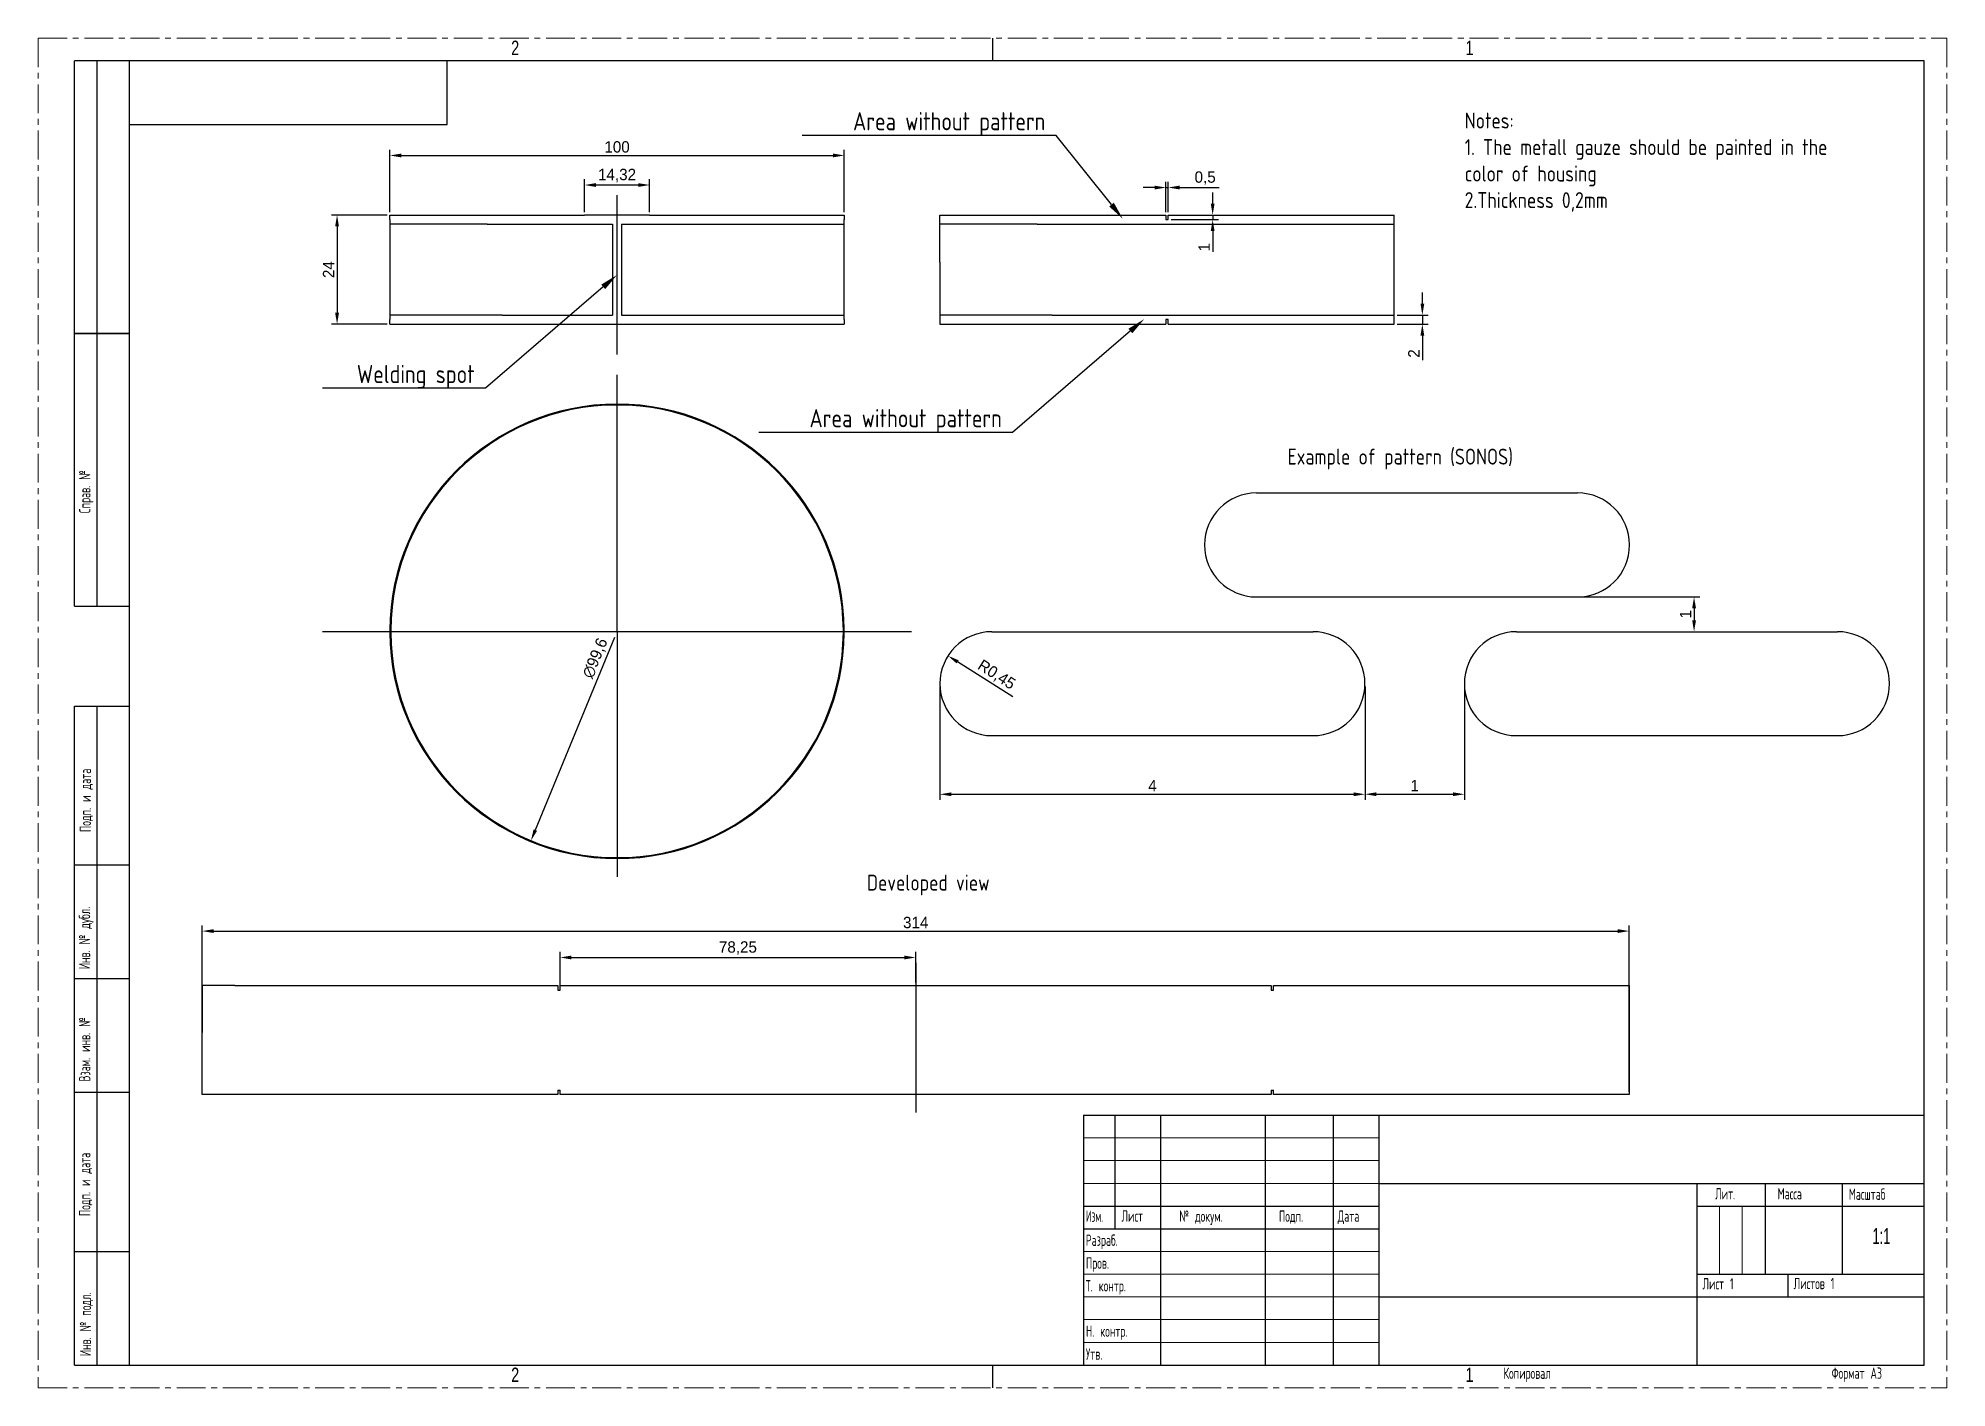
# Model space of a CAD drawing. Header units: millimetres. Extents: x 0 to 420, y 0 to 297.
import ezdxf
from ezdxf import colors
from ezdxf.entities.mleader import LeaderData, LeaderLine
from ezdxf.math import Vec2, Vec3

# ---------------------------------------------------------------- set-up
doc = ezdxf.new("R2010")
doc.units = ezdxf.units.MM
doc.header["$PDSIZE"] = -1
doc.linetypes.add('CENTER', pattern=[10.16, 6.35, -1.27, 1.27, -1.27])
doc.layers.add('ОСЕВЫЕ', color=7, linetype='CENTER')
doc.styles.add('SLDTEXTSTYLE0', font='TXT', dxfattribs={"width": 0.605})
doc.styles.add('SLDTEXTSTYLE1', font='TXT', dxfattribs={"width": 0.605, "bigfont": 'bigfont'})
doc.styles.add('SLDTEXTSTYLE2', font='TXT', dxfattribs={"width": 0.55152, "bigfont": 'bigfont'})
doc.styles.add('SLDTEXTSTYLE3', font='TXT', dxfattribs={"width": 0.75})
doc.dimstyles.new('Копия ISO-25', dxfattribs={"dimtxt": 2.5, "dimasz": 2.5, "dimexe": 1.25, "dimexo": 0.625, "dimtad": 1, "dimtxsty": 'Standard', "dimcen": 2.5, "dimadec": 0, "dimazin": 0, "dimtfac": 1, "dimtmove": 0, "dimatfit": 3, "dimfxl": 1, "dimarcsym": 0})

# ---------------------------------------------------------------- blocks, each defined once
blk = doc.blocks.new('*D1')
at = {"color": 0, "lineweight": -2, "transparency": 16777216}
for p, q in [((77.38, 258.69), (77.38, 272.44)), ((79.88, 271.19), (174.88, 271.19)), ((177.38, 258.69), (177.38, 272.44))]:
    blk.add_line(p, q, dxfattribs=at)
at = {"color": 0, "transparency": 16777216}
for points in [[(79.88, 271.61), (79.88, 270.77), (77.38, 271.19)], [(174.88, 271.61), (174.88, 270.77), (177.38, 271.19)]]:
    blk.add_solid(points, dxfattribs=at)
at = {"layer": 'Defpoints', "color": 0, "transparency": 16777216}
for p in [(177.38, 271.19), (77.38, 258.07), (177.38, 258.07)]:
    blk.add_point(p, dxfattribs=at)
at = {"color": 0, "transparency": 16777216, "insert": (127.38, 273.06), "char_height": 2.5, "attachment_point": 5}
blk.add_mtext('100', dxfattribs=at)
blk = doc.blocks.new('*D2')
at = {"color": 0, "lineweight": -2, "transparency": 16777216}
for p, q in [((76.76, 258.07), (64.52, 258.07)), ((65.77, 255.57), (65.77, 236.57)), ((76.76, 234.07), (64.52, 234.07))]:
    blk.add_line(p, q, dxfattribs=at)
at = {"color": 0, "transparency": 16777216}
for points in [[(65.35, 255.57), (66.19, 255.57), (65.77, 258.07)], [(65.35, 236.57), (66.19, 236.57), (65.77, 234.07)]]:
    blk.add_solid(points, dxfattribs=at)
at = {"layer": 'Defpoints', "color": 0, "transparency": 16777216}
for p in [(77.38, 258.07), (65.77, 234.07), (77.38, 234.07)]:
    blk.add_point(p, dxfattribs=at)
at = {"color": 0, "transparency": 16777216, "insert": (63.9, 246.07), "char_height": 2.5, "attachment_point": 5, "rotation": 90}
blk.add_mtext('24', dxfattribs=at)
blk = doc.blocks.new('*D3')
at = {"color": 0, "lineweight": -2, "transparency": 16777216}
blk.add_line((126.83, 165.12), (109.39, 122.72), dxfattribs=at)
blk.add_arc((127.38, 166.47), 49.8, 180.4314, 249.0845, dxfattribs=at)
at = {"color": 0, "transparency": 16777216}
blk.add_solid([(109.01, 122.88), (109.78, 122.57), (108.44, 120.41)], dxfattribs=at)
at = {"layer": 'Defpoints', "color": 0, "transparency": 16777216}
for p in [(146.32, 212.53), (108.44, 120.41)]:
    blk.add_point(p, dxfattribs=at)
at = {"color": 0, "transparency": 16777216, "insert": (122.68, 160.52), "char_height": 2.5, "attachment_point": 5, "rotation": 67.6463}
blk.add_mtext('∅99,6', dxfattribs=at)
blk = doc.blocks.new('*D6')
at = {"color": 0, "lineweight": -2, "transparency": 16777216}
for p, q in [((248.16, 258.69), (248.16, 265.38)), ((248.66, 258.69), (248.66, 265.38)), ((245.66, 264.13), (243.16, 264.13)), ((248.16, 264.13), (248.66, 264.13)), ((251.16, 264.13), (259.91, 264.13))]:
    blk.add_line(p, q, dxfattribs=at)
at = {"color": 0, "transparency": 16777216}
for points in [[(245.66, 264.55), (245.66, 263.71), (248.16, 264.13)], [(251.16, 264.55), (251.16, 263.71), (248.66, 264.13)]]:
    blk.add_solid(points, dxfattribs=at)
at = {"layer": 'Defpoints', "color": 0, "transparency": 16777216}
for p in [(248.66, 264.13), (248.16, 258.07), (248.66, 258.07)]:
    blk.add_point(p, dxfattribs=at)
at = {"color": 0, "transparency": 16777216, "insert": (256.79, 266.21), "char_height": 2.5, "attachment_point": 5}
blk.add_mtext('0,5', dxfattribs=at)
blk = doc.blocks.new('*D7')
at = {"color": 0, "lineweight": -2, "transparency": 16777216}
for p, q in [((258.45, 260.57), (258.45, 263.07)), ((249.29, 258.07), (259.7, 258.07)), ((249.29, 257.07), (259.7, 257.07)), ((258.45, 258.07), (258.45, 257.07)), ((258.45, 254.57), (258.45, 249.98))]:
    blk.add_line(p, q, dxfattribs=at)
at = {"color": 0, "transparency": 16777216}
for points in [[(258.03, 260.57), (258.86, 260.57), (258.45, 258.07)], [(258.03, 254.57), (258.86, 254.57), (258.45, 257.07)]]:
    blk.add_solid(points, dxfattribs=at)
at = {"layer": 'Defpoints', "color": 0, "transparency": 16777216}
for p in [(248.66, 258.07), (248.66, 257.07), (258.45, 257.07)]:
    blk.add_point(p, dxfattribs=at)
at = {"color": 0, "transparency": 16777216, "insert": (256.57, 251.02), "char_height": 2.5, "attachment_point": 5, "rotation": 90}
blk.add_mtext('1', dxfattribs=at)
blk = doc.blocks.new('*D8')
at = {"color": 0, "lineweight": -2, "transparency": 16777216}
for p, q in [((304.59, 238.57), (304.59, 241.07)), ((299.04, 236.07), (305.84, 236.07)), ((304.59, 236.07), (304.59, 234.07)), ((299.04, 234.07), (305.84, 234.07)), ((304.59, 231.57), (304.59, 226.15))]:
    blk.add_line(p, q, dxfattribs=at)
at = {"color": 0, "transparency": 16777216}
for points in [[(304.18, 238.57), (305.01, 238.57), (304.59, 236.07)], [(304.18, 231.57), (305.01, 231.57), (304.59, 234.07)]]:
    blk.add_solid(points, dxfattribs=at)
at = {"layer": 'Defpoints', "color": 0, "transparency": 16777216}
for p in [(298.41, 236.07), (298.41, 234.07), (304.59, 234.07)]:
    blk.add_point(p, dxfattribs=at)
at = {"color": 0, "transparency": 16777216, "insert": (302.72, 227.61), "char_height": 2.5, "attachment_point": 5, "rotation": 90}
blk.add_mtext('2', dxfattribs=at)
blk = doc.blocks.new('*D9')
at = {"color": 0, "lineweight": -2, "transparency": 16777216}
for p, q in [((36.1, 65.16), (36.1, 101.76)), ((350.1, 65.16), (350.1, 101.76)), ((38.6, 100.51), (347.6, 100.51))]:
    blk.add_line(p, q, dxfattribs=at)
at = {"color": 0, "transparency": 16777216}
for points in [[(38.6, 100.93), (38.6, 100.09), (36.1, 100.51)], [(347.6, 100.93), (347.6, 100.09), (350.1, 100.51)]]:
    blk.add_solid(points, dxfattribs=at)
at = {"layer": 'Defpoints', "color": 0, "transparency": 16777216}
for p in [(350.1, 100.51), (36.1, 64.53), (350.1, 64.53)]:
    blk.add_point(p, dxfattribs=at)
at = {"color": 0, "transparency": 16777216, "insert": (193.1, 102.38), "char_height": 2.5, "attachment_point": 5}
blk.add_mtext('314', dxfattribs=at)
blk = doc.blocks.new('*D10')
at = {"color": 0, "lineweight": -2, "transparency": 16777216}
for p, q in [((120.22, 258.69), (120.22, 265.94)), ((122.72, 264.69), (132.04, 264.69)), ((134.54, 258.69), (134.54, 265.94))]:
    blk.add_line(p, q, dxfattribs=at)
at = {"color": 0, "transparency": 16777216}
for points in [[(122.72, 265.1), (122.72, 264.27), (120.22, 264.69)], [(132.04, 265.1), (132.04, 264.27), (134.54, 264.69)]]:
    blk.add_solid(points, dxfattribs=at)
at = {"layer": 'Defpoints', "color": 0, "transparency": 16777216}
for p in [(134.54, 264.69), (120.22, 258.07), (134.54, 258.07)]:
    blk.add_point(p, dxfattribs=at)
at = {"color": 0, "transparency": 16777216, "insert": (127.38, 266.77), "char_height": 2.5, "attachment_point": 5}
blk.add_mtext('14,32', dxfattribs=at)
blk = doc.blocks.new('*D11')
at = {"color": 0, "lineweight": -2, "transparency": 16777216}
for p, q in [((114.85, 88.16), (114.85, 95.95)), ((117.35, 94.7), (190.6, 94.7)), ((193.1, 89.16), (193.1, 95.95))]:
    blk.add_line(p, q, dxfattribs=at)
at = {"color": 0, "transparency": 16777216}
for points in [[(117.35, 95.11), (117.35, 94.28), (114.85, 94.7)], [(190.6, 95.11), (190.6, 94.28), (193.1, 94.7)]]:
    blk.add_solid(points, dxfattribs=at)
at = {"layer": 'Defpoints', "color": 0, "transparency": 16777216}
for p in [(193.1, 94.7), (193.1, 88.53), (114.85, 87.53)]:
    blk.add_point(p, dxfattribs=at)
at = {"color": 0, "transparency": 16777216, "insert": (153.98, 96.78), "char_height": 2.5, "attachment_point": 5}
blk.add_mtext('78,25', dxfattribs=at)
blk = doc.blocks.new('*D13')
at = {"color": 0, "lineweight": -2, "transparency": 16777216}
blk.add_line((214.46, 152.04), (202.32, 159.75), dxfattribs=at)
at = {"color": 0, "transparency": 16777216}
blk.add_solid([(202.55, 160.1), (202.1, 159.4), (200.21, 161.09)], dxfattribs=at)
at = {"layer": 'Defpoints', "color": 0, "transparency": 16777216}
for p in [(200.21, 161.09), (209.87, 154.96)]:
    blk.add_point(p, dxfattribs=at)
at = {"color": 0, "transparency": 16777216, "insert": (210.83, 156.81), "char_height": 2.5, "attachment_point": 5, "rotation": 327.5548}
blk.add_mtext('R0,45', dxfattribs=at)
blk = doc.blocks.new('*D14')
at = {"color": 0, "lineweight": -2, "transparency": 16777216}
for p, q in [((198.43, 154.33), (198.43, 129.36)), ((291.97, 154.33), (291.97, 129.36)), ((200.93, 130.61), (289.47, 130.61))]:
    blk.add_line(p, q, dxfattribs=at)
at = {"color": 0, "transparency": 16777216}
for points in [[(200.93, 131.03), (200.93, 130.2), (198.43, 130.61)], [(289.47, 131.03), (289.47, 130.2), (291.97, 130.61)]]:
    blk.add_solid(points, dxfattribs=at)
at = {"layer": 'Defpoints', "color": 0, "transparency": 16777216}
for p in [(198.43, 154.96), (291.97, 154.96), (291.97, 130.61)]:
    blk.add_point(p, dxfattribs=at)
at = {"color": 0, "transparency": 16777216, "insert": (245.2, 132.49), "char_height": 2.5, "attachment_point": 5}
blk.add_mtext('4', dxfattribs=at)
blk = doc.blocks.new('*D17')
at = {"color": 0, "lineweight": -2, "transparency": 16777216}
for p, q in [((291.97, 154.33), (291.97, 129.37)), ((313.84, 154.33), (313.84, 129.37)), ((294.47, 130.62), (311.34, 130.62))]:
    blk.add_line(p, q, dxfattribs=at)
at = {"color": 0, "transparency": 16777216}
for points in [[(294.47, 131.04), (294.47, 130.21), (291.97, 130.62)], [(311.34, 131.04), (311.34, 130.21), (313.84, 130.62)]]:
    blk.add_solid(points, dxfattribs=at)
at = {"layer": 'Defpoints', "color": 0, "transparency": 16777216}
for p in [(291.97, 154.96), (313.84, 154.96), (313.84, 130.62)]:
    blk.add_point(p, dxfattribs=at)
at = {"color": 0, "transparency": 16777216, "insert": (302.9, 132.5), "char_height": 2.5, "attachment_point": 5}
blk.add_mtext('1', dxfattribs=at)
blk = doc.blocks.new('*D18')
at = {"color": 0, "lineweight": -2, "transparency": 16777216}
for p, q in [((339.37, 174.04), (365.63, 174.04)), ((364.38, 171.54), (364.38, 168.89)), ((339.37, 166.39), (365.63, 166.39))]:
    blk.add_line(p, q, dxfattribs=at)
at = {"color": 0, "transparency": 16777216}
for points in [[(363.97, 171.54), (364.8, 171.54), (364.38, 174.04)], [(363.97, 168.89), (364.8, 168.89), (364.38, 166.39)]]:
    blk.add_solid(points, dxfattribs=at)
at = {"layer": 'Defpoints', "color": 0, "transparency": 16777216}
for p in [(338.75, 174.04), (338.75, 166.39), (364.38, 166.39)]:
    blk.add_point(p, dxfattribs=at)
at = {"color": 0, "transparency": 16777216, "insert": (362.51, 170.22), "char_height": 2.5, "attachment_point": 5, "rotation": 90}
blk.add_mtext('1', dxfattribs=at)

msp = doc.modelspace()

# ---------------------------------------------------------------- linework, layer by layer
at = {"color": 7, "linetype": 'Continuous', "lineweight": 25}
for p, q in [((8, 172), (8, 292)), ((20, 292), (8, 292)), ((8, 172), (8, 292)), ((13, 172), (13, 292)), ((13, 172), (13, 292)), ((20, 292), (20, 5)), ((415, 292), (20, 292)), ((20, 292), (20, 5)), ((90, 278), (90, 292)), ((415, 5), (415, 292)), ((20, 278), (90, 278)), ((77.38, 257.066), (77.38, 235.066)), ((77.38, 257.066), (77.381, 257.066)), ((77.381, 258.066), (120.221, 258.066)), ((77.381, 257.066), (77.381, 258.066)), ((134.539, 258.066), (120.221, 258.066)), ((134.539, 258.066), (177.379, 258.066)), ((177.379, 258.066), (177.379, 257.066)), ((177.379, 257.066), (177.38, 257.066)), ((177.38, 235.066), (177.38, 257.066)), ((198.926, 258.066), (248.161, 258.066)), ((248.161, 258.066), (248.161, 257.066)), ((248.161, 257.066), (248.661, 257.066)), ((248.661, 257.066), (248.661, 258.066)), ((248.661, 258.066), (298.411, 258.066)), ((298.411, 234.066), (298.411, 258.066)), ((198.411, 247.716), (198.411, 234.066)), ((8, 232), (20, 232)), ((20, 232), (8, 232)), ((77.381, 235.066), (77.38, 235.066)), ((77.381, 234.066), (77.381, 235.066)), ((77.381, 234.066), (177.379, 234.066)), ((177.38, 235.066), (177.379, 235.066)), ((177.379, 235.066), (177.379, 234.066)), ((198.411, 234.066), (248.161, 234.066)), ((248.661, 235.066), (248.161, 235.066)), ((248.161, 235.066), (248.161, 234.066)), ((248.661, 234.066), (248.661, 235.066)), ((248.661, 234.066), (298.411, 234.066)), ((8, 172), (20, 172)), ((77.581, 166.719), (77.381, 166.719)), ((77.381, 166.219), (77.581, 166.219)), ((177.379, 166.719), (177.179, 166.719)), ((177.179, 166.219), (177.379, 166.219)), ((8, 5), (8, 150)), ((8, 150), (20, 150)), ((13, 5), (13, 150)), ((20, 115), (8, 115)), ((20, 90), (8, 90)), ((114.353, 88.531), (114.353, 87.531)), ((114.853, 87.531), (114.853, 88.531)), ((271.353, 88.531), (271.353, 87.531)), ((271.853, 87.531), (271.853, 88.531)), ((20, 65), (8, 65)), ((114.353, 65.531), (114.353, 64.531)), ((114.853, 64.531), (114.853, 65.531)), ((271.353, 65.531), (271.353, 64.531)), ((271.853, 64.531), (271.853, 65.531)), ((230, 60), (415, 60)), ((230, 60), (230, 5)), ((237, 35), (237, 60)), ((247, 60), (247, 5)), ((270, 60), (270, 5)), ((285, 60), (285, 5)), ((295, 60), (295, 5)), ((295, 45), (415, 45)), ((365, 45), (365, 5)), ((380, 45), (380, 25)), ((397, 45), (397, 25)), ((230, 40), (295, 40)), ((365, 40), (415, 40)), ((230, 35), (295, 35)), ((8, 30), (20, 30)), ((365, 25), (415, 25)), ((385, 25), (385, 20)), ((295, 20), (415, 20)), ((8, 5), (20, 5)), ((20, 5), (415, 5))]:
    msp.add_line(p, q, dxfattribs=at)
for p, q in [((127.38, 227.363), (127.38, 262.416)), ((198.411, 247.716), (198.411, 258.066)), ((198.411, 258.066), (198.926, 258.066)), ((98.801, 256.066), (77.38, 256.066)), ((98.801, 256.066), (126.38, 256.066)), ((126.38, 256.066), (126.38, 236.066)), ((128.38, 256.066), (177.38, 256.066)), ((128.38, 256.066), (128.38, 236.066)), ((219.833, 256.066), (198.412, 256.066)), ((219.833, 256.066), (241.258, 256.066)), ((241.258, 256.066), (298.412, 256.066)), ((102.076, 236.066), (77.38, 236.066)), ((102.076, 236.066), (126.38, 236.066)), ((128.38, 236.066), (177.38, 236.066)), ((223.107, 236.066), (198.412, 236.066)), ((223.107, 236.066), (298.412, 236.066)), ((127.38, 166.469), (127.38, 222.945)), ((268.085, 196.917), (338.746, 196.917)), ((268.085, 174.04), (338.746, 174.04)), ((62.554, 166.469), (127.38, 166.469)), ((127.38, 166.469), (192.206, 166.469)), ((127.38, 166.469), (127.38, 112.466)), ((209.868, 166.394), (280.529, 166.394)), ((325.278, 166.394), (395.939, 166.394)), ((209.868, 143.518), (280.529, 143.518)), ((325.278, 143.518), (395.939, 143.518)), ((120.611, 117.131), (120.612, 116.929)), ((134.51, 117.182), (134.51, 116.98)), ((193.103, 93.52), (193.103, 60.623)), ((43.262, 88.531), (36.103, 88.531)), ((36.103, 88.531), (36.103, 78.181)), ((43.262, 88.531), (114.353, 88.531)), ((114.853, 88.531), (271.353, 88.531)), ((271.853, 88.531), (342.944, 88.531)), ((342.944, 88.531), (350.103, 88.531)), ((350.103, 88.531), (350.103, 78.181)), ((114.353, 87.531), (114.853, 87.531)), ((271.353, 87.531), (271.853, 87.531)), ((36.103, 64.531), (36.103, 78.181)), ((350.103, 78.181), (350.103, 64.531)), ((114.353, 64.531), (36.103, 64.531)), ((114.353, 65.531), (114.853, 65.531)), ((271.353, 64.531), (114.853, 64.531)), ((271.353, 65.531), (271.853, 65.531)), ((350.103, 64.531), (271.853, 64.531))]:
    msp.add_line(p, q)
at = {"color": 7, "linetype": 'Continuous', "lineweight": 18}
for p, q in [((230, 55), (295, 55)), ((230, 50), (295, 50)), ((230, 45), (295, 45)), ((370, 40), (370, 25)), ((375, 40), (375, 25)), ((230, 30), (295, 30)), ((230, 25), (295, 25)), ((230, 20), (295, 20)), ((230, 15), (295, 15)), ((230, 10), (295, 10))]:
    msp.add_line(p, q, dxfattribs=at)
at = {"color": 7, "linetype": 'Continuous', "lineweight": 25}
for radius, start, end in [(50, 0.28648, 179.71352), (49.8, 0.28763, 179.71237), (50, 179.71352, 180.28648), (50, 180.28648, 359.71352), (49.8, 179.71237, 180.28763), (49.8, 180.28763, 359.71237), (49.8, 359.71237, 0.28763), (50, 359.71352, 0.28648)]:
    msp.add_arc((127.38, 166.469), radius, start, end, dxfattribs=at)
for centre, start, end in [((268.085, 185.478), 90, 270), ((338.746, 185.478), 270, 90), ((209.868, 154.956), 90, 270), ((280.529, 154.956), 270, 90), ((325.278, 154.956), 90, 270), ((395.939, 154.956), 270, 90)]:
    msp.add_arc(centre, 11.438, start, end)
at = {"layer": 'ОСЕВЫЕ', "lineweight": 18}
for p, q in [((0, 297), (420, 297)), ((0, 297), (0, 0)), ((420, 297), (420, 0)), ((0, 0), (420, 0))]:
    msp.add_line(p, q, dxfattribs=at)
at = {"layer": 'ОСЕВЫЕ', "lineweight": 25}
for p, q in [((210, 297), (210, 292)), ((210, 5), (210, 0))]:
    msp.add_line(p, q, dxfattribs=at)

# ---------------------------------------------------------------- texts
at = {"color": 7, "linetype": 'Continuous', "lineweight": 0}
for s, insert, char_height, attachment_point, style in [('2', (104.968, 296.453), 3.175, 2, 'SLDTEXTSTYLE3'), ('1', (314.968, 296.453), 3.175, 2, 'SLDTEXTSTYLE3'), ('Лит.', (369.011, 43.961), 2.5, 1, 'SLDTEXTSTYLE1'), ('Масса', (382.764, 43.961), 2.5, 1, 'SLDTEXTSTYLE1'), ('Масштаб', (398.426, 43.863), 2.5, 1, 'SLDTEXTSTYLE1'), ('Изм.', (230.539, 39.002), 2.5, 1, 'SLDTEXTSTYLE2'), ('Лист', (238.387, 39.056), 2.5, 1, 'SLDTEXTSTYLE1'), ('№ докум.', (251.122, 39.031), 2.5, 1, 'SLDTEXTSTYLE1'), ('Подп.', (273.04, 39.028), 2.5, 1, 'SLDTEXTSTYLE1'), ('Дата', (285.973, 39.033), 2.5, 1, 'SLDTEXTSTYLE1'), ('Разраб.', (230.516, 33.729), 2.5, 1, 'SLDTEXTSTYLE1'), ('1:1', (405.611, 35.152), 3.5, 2, 'SLDTEXTSTYLE0'), ('Пров.', (230.557, 28.703), 2.5, 1, 'SLDTEXTSTYLE1'), ('Т. контр.', (230.502, 23.701), 2.5, 1, 'SLDTEXTSTYLE1'), ('Лист 1', (366.237, 24.159), 2.5, 1, 'SLDTEXTSTYLE1'), ('Листов 1', (386.298, 24.205), 2.5, 1, 'SLDTEXTSTYLE1'), ('Н. контр.', (230.564, 13.718), 2.5, 1, 'SLDTEXTSTYLE1'), ('Утв.', (230.551, 8.7), 2.5, 1, 'SLDTEXTSTYLE1'), ('2', (104.968, 4.453), 3.175, 2, 'SLDTEXTSTYLE3'), ('1', (314.968, 4.453), 3.175, 2, 'SLDTEXTSTYLE3'), ('Копировал', (322.46, 4.468), 2.5, 1, 'SLDTEXTSTYLE1'), ('Формат А3', (394.635, 4.483), 2.5, 1, 'SLDTEXTSTYLE1')]:
    msp.add_mtext(s, dxfattribs=dict(at, insert=insert, char_height=char_height, attachment_point=attachment_point, style=style))
at = {"char_height": 3.5, "attachment_point": 1}
for s, width, insert in [('{\\fGOST type A|b0|i0|c0|p34;Notes:\\P1.\\fGOST type A|b0|i0|c204|p34; \\fGOST type A|b0|i0|c0|p34;The metall gauze should be painted in the color of housing\\P2.Thickness 0,2mm}', 88.84165, (313.906, 280.623)), ('{\\fGOST type A|b0|i0|c0|p34;Example of pattern (SONOS)}', 67.41272, (274.915, 206.669)), ('{\\fGOST type A|b0|i0|c0|p34;Developed view}', 67.41272, (182.37, 112.923))]:
    msp.add_mtext_dynamic_manual_height_columns(s, width=width, gutter_width=17.5, heights=[0], dxfattribs=dict(at, insert=insert))
at = {"color": 7, "linetype": 'Continuous', "lineweight": 0, "char_height": 2.5, "attachment_point": 1, "rotation": 90, "style": 'SLDTEXTSTYLE1'}
for s, insert in [('Справ. №', (9.001, 192.453)), ('Подп. и дата', (9.143, 122.304)), ('Инв. № дубл.', (8.95, 92.12)), ('Взам. инв. №', (8.974, 67.4)), ('Подп. и дата', (8.985, 37.79)), ('Инв. № подл.', (9.155, 6.964))]:
    msp.add_mtext(s, dxfattribs=dict(at, insert=insert))

# ---------------------------------------------------------------- dimensions: what is measured, and where the dimension line sits
for base, p1, p2, picture, middle in [((177.379, 271.189), (77.381, 258.066), (177.379, 258.066), '*D1', (127.38, 273.064)), ((134.539, 264.685), (120.221, 258.066), (134.539, 258.066), '*D10', (127.38, 266.768)), ((248.661, 264.131), (248.161, 258.066), (248.661, 258.066), '*D6', (256.786, 266.215)), ((350.103, 100.509), (36.103, 64.531), (350.103, 64.531), '*D9', (193.103, 102.384)), ((193.103, 94.697), (114.853, 87.531), (193.103, 88.531), '*D11', (153.978, 96.781))]:
    dim = msp.add_linear_dim(base=base, p1=p1, p2=p2, dimstyle='Копия ISO-25')
    dim.commit()
    dim.dimension.update_dxf_attribs({"geometry": picture, "text_midpoint": middle})
for base, p1, p2, picture, middle in [((258.446, 257.066), (248.661, 258.066), (248.661, 257.066), '*D7', (256.571, 251.024)), ((65.77, 234.066), (77.381, 258.066), (77.381, 234.066), '*D2', (63.895, 246.066)), ((304.595, 234.066), (298.412, 236.066), (298.411, 234.066), '*D8', (302.72, 227.607))]:
    dim = msp.add_linear_dim(base=base, p1=p1, p2=p2, angle=90, dimstyle='Копия ISO-25')
    dim.commit()
    dim.dimension.update_dxf_attribs({"geometry": picture, "text_midpoint": middle})
dim = msp.add_diameter_dim_2p(p1=(146.32, 212.527), p2=(108.44, 120.411), dimstyle='Копия ISO-25')
dim.commit()
dim.dimension.update_dxf_attribs({"geometry": '*D3', "text_midpoint": (124.608, 159.728), "dimtype": 163})
dim = msp.add_linear_dim(base=(364.384, 166.394), p1=(338.746, 174.04), p2=(338.746, 166.394), angle=90, text='1', dimstyle='Копия ISO-25')
dim.commit()
dim.dimension.update_dxf_attribs({"geometry": '*D18', "text_midpoint": (362.509, 170.217)})
dim = msp.add_radius_dim(center=(209.868, 154.956), mpoint=(200.215, 161.092), text='R0,45', dimstyle='Копия ISO-25')
dim.commit()
dim.dimension.update_dxf_attribs({"geometry": '*D13', "text_midpoint": (209.709, 155.057), "dimtype": 164})
for base, p1, p2, text, picture, middle in [((291.967, 130.612), (198.429, 154.956), (291.967, 154.956), '4', '*D14', (245.198, 132.487)), ((313.84, 130.622), (291.967, 154.956), (313.84, 154.956), '1', '*D17', (302.903, 132.497))]:
    dim = msp.add_linear_dim(base=base, p1=p1, p2=p2, text=text, dimstyle='Копия ISO-25')
    dim.commit()
    dim.dimension.update_dxf_attribs({"geometry": picture, "text_midpoint": middle})

# ---------------------------------------------------------------- leaders
ml = msp.add_multileader_mtext('Standard')
ml.set_content('{\\fGOST type A|b0|i0|c0|p34;Area without pattern}', color=256)
ml.set_leader_properties()
ml.build(insert=Vec2(0, 0))
ml.multileader.update_dxf_attribs({"text_right_attachment_type": 6, "dogleg_length": 0.36})
ctx = ml.context
ctx.base_point, ctx.plane_origin = Vec3(178.157, 278.152), Vec3(252.959, 300.521)
ctx.right_attachment, ctx.text_align_type = 6, 2
notes = []
notes.append((ctx, [(0, (1, 1, 0), (223.981, 275.582), (-1, 0), 0.36, [(0, [(238.691, 257.251)], 0, [])])]))
ctx.mtext.insert, ctx.mtext.alignment, ctx.mtext.flow_direction = Vec3(221.621, 280.723), 3, 5
ml = msp.add_multileader_mtext('Standard')
ml.set_content('{\\fGOST type A|b0|i0|c0|p34;Welding spot}', color=256)
ml.set_leader_properties()
ml.build(insert=Vec2(0, 0))
ml.multileader.update_dxf_attribs({"text_right_attachment_type": 6, "dogleg_length": 0.36})
ctx = ml.context
ctx.base_point, ctx.plane_origin = Vec3(68.875, 222.521), Vec3(127.38, 244.89)
ctx.right_attachment, ctx.text_align_type = 6, 2
notes.append((ctx, [(0, (1, 1, 0), (98.402, 219.95), (-1, 0), 0.36, [(0, [(127.38, 244.89)], 0, [])])]))
ctx.mtext.insert, ctx.mtext.alignment, ctx.mtext.flow_direction = Vec3(96.042, 225.091), 3, 5
ml = msp.add_multileader_mtext('Standard')
ml.set_content('{\\fGOST type A|b0|i0|c0|p34;Area without pattern}', color=256)
ml.set_leader_properties()
ml.build(insert=Vec2(0, 0))
ml.multileader.update_dxf_attribs({"text_right_attachment_type": 6, "dogleg_length": 0.36})
ctx = ml.context
ctx.base_point, ctx.plane_origin = Vec3(168.575, 212.804), Vec3(243.377, 235.173)
ctx.right_attachment, ctx.text_align_type = 6, 2
notes.append((ctx, [(0, (1, 1, 0), (214.399, 210.234), (-1, 0), 0.36, [(0, [(243.377, 235.173)], 0, [])])]))
ctx.mtext.insert, ctx.mtext.alignment, ctx.mtext.flow_direction = Vec3(212.039, 215.375), 3, 5
for ctx, leaders in notes:
    for number, flags, end, landing, length, lines in leaders:
        leader = LeaderData()
        leader.index, (leader.has_last_leader_line, leader.has_dogleg_vector, leader.attachment_direction) = number, flags
        leader.last_leader_point, leader.dogleg_vector, leader.dogleg_length = Vec3(end), Vec3(landing), length
        for number, points, colour, breaks in lines:
            line = LeaderLine()
            line.index, line.vertices, line.color, line.breaks = number, Vec3.list(points), colors.encode_raw_color(colour), breaks
            leader.lines.append(line)
        ctx.leaders.append(leader)

doc.saveas('drawing.dxf')
